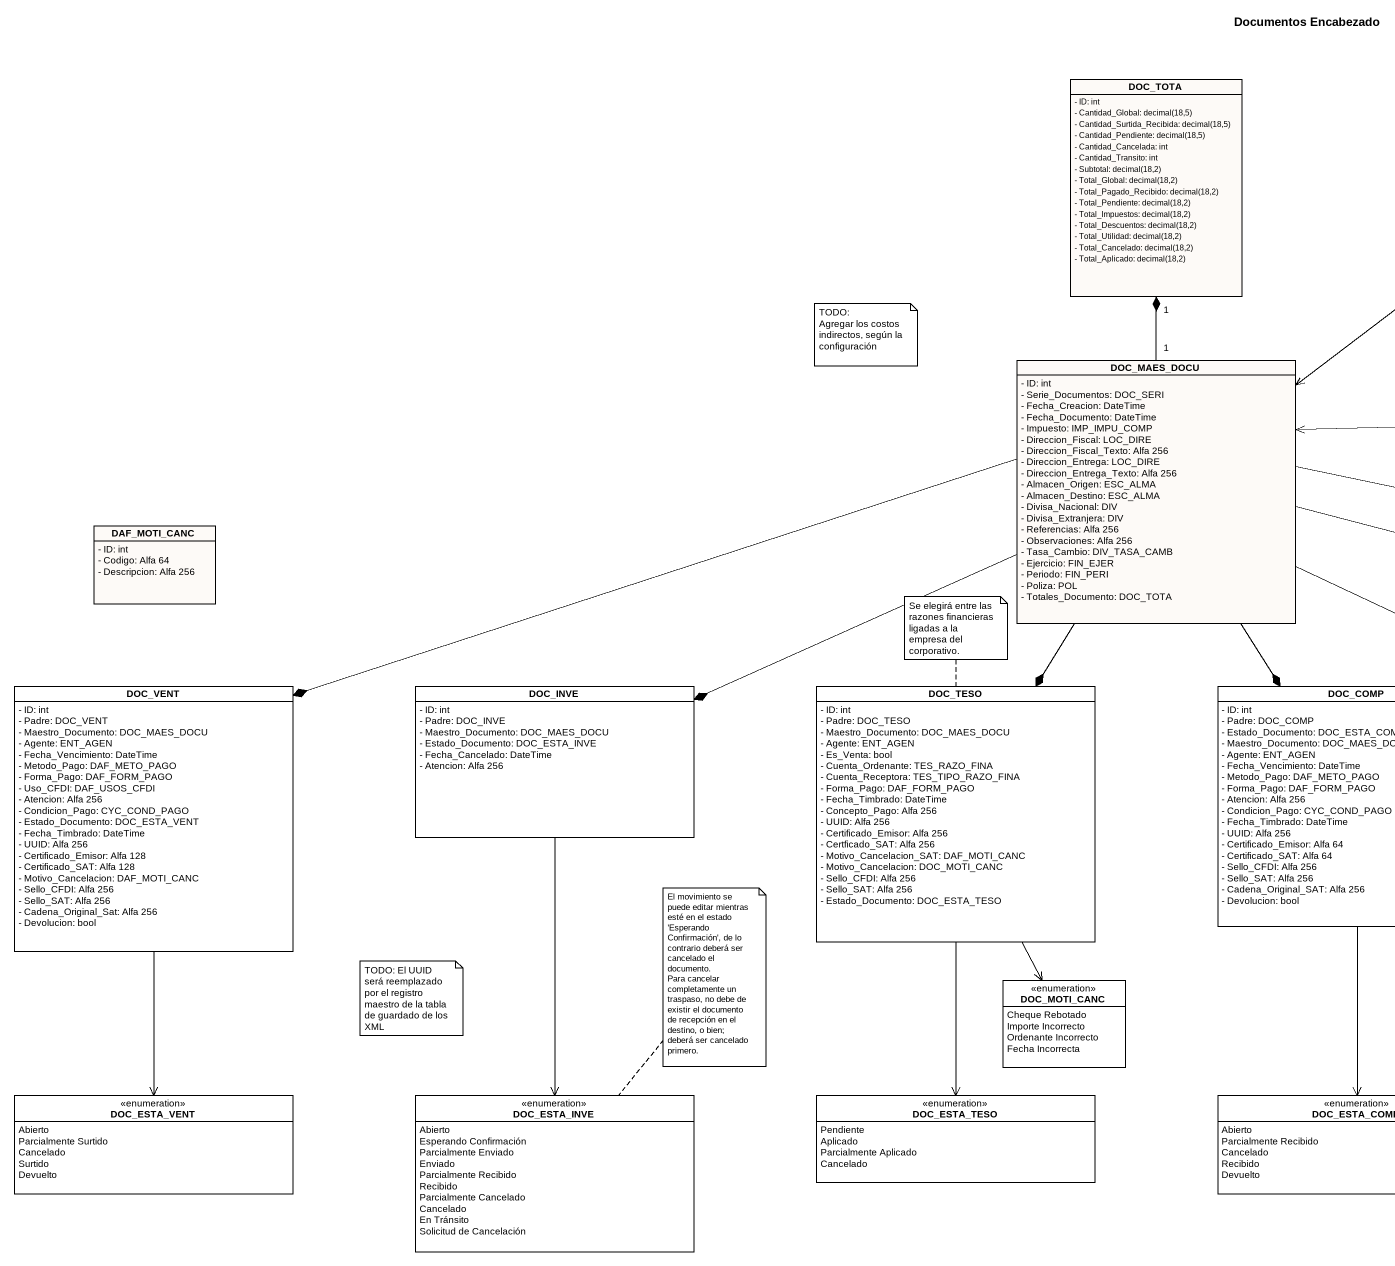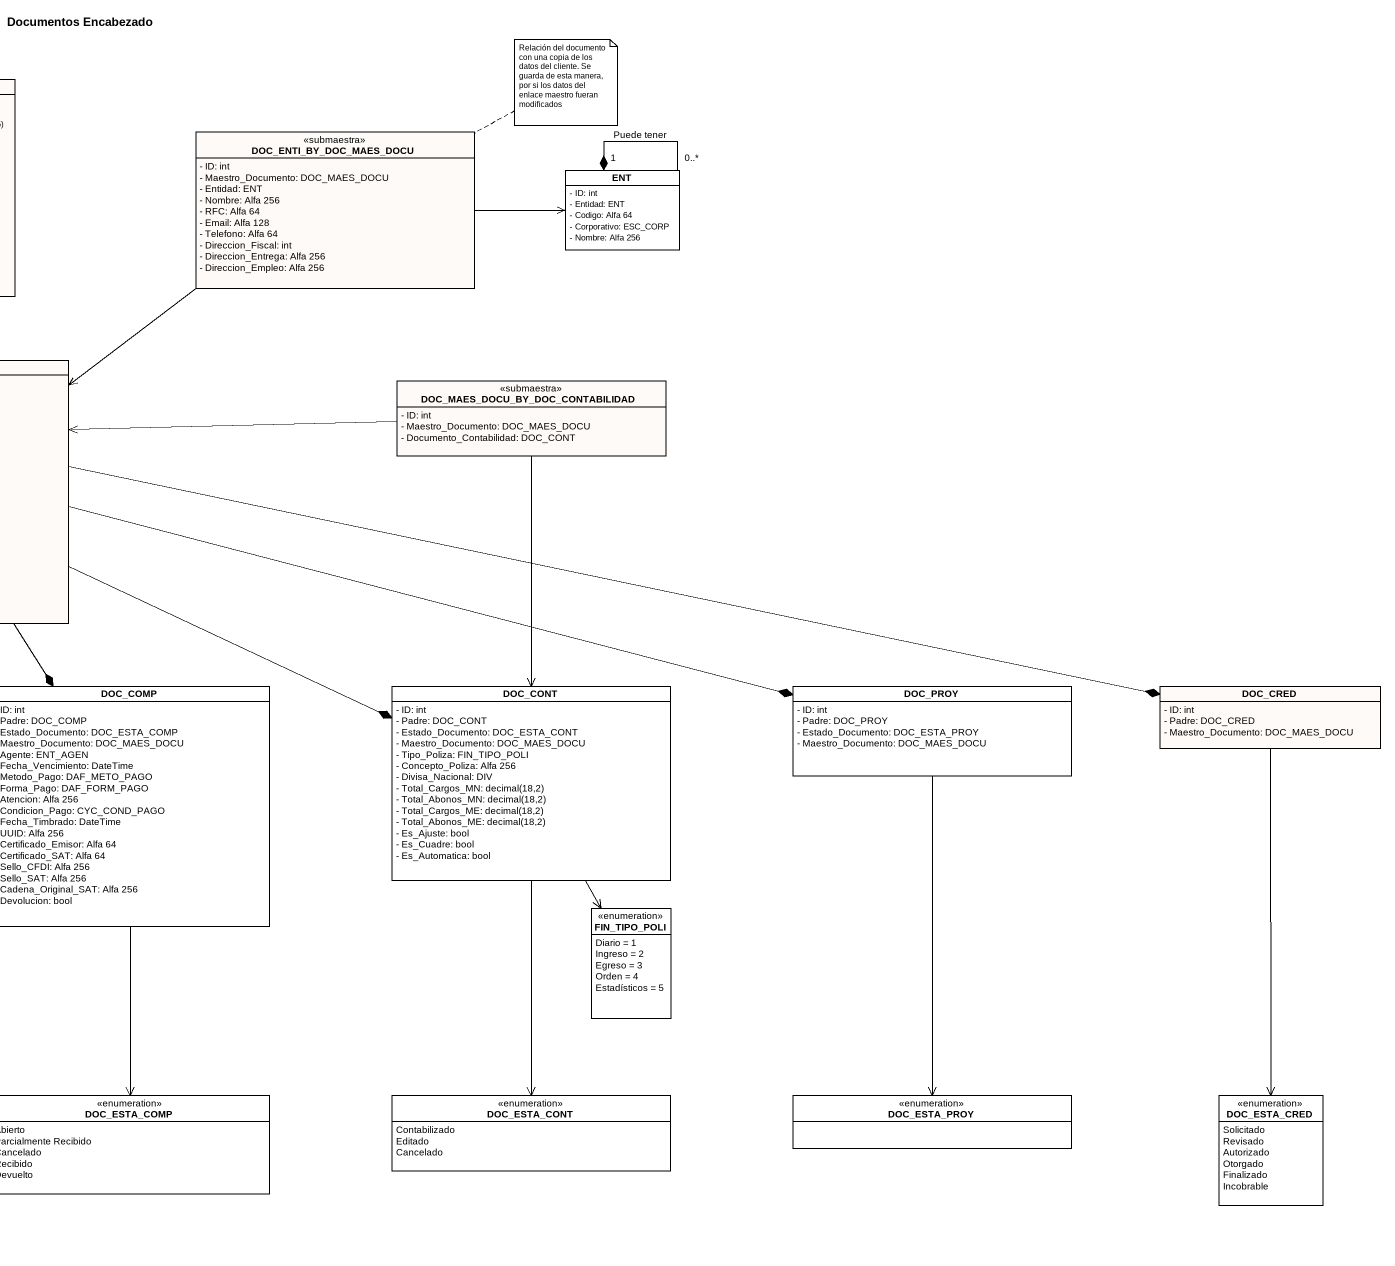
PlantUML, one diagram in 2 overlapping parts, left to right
@startuml
title Documentos Encabezado
hide circle
hide empty members
skinparam classAttributeIconSize 0
class DOC_TOTA #FDFAF7 {
  - ID: int
  {field} - Cantidad_Global: decimal(18,5)
  {field} - Cantidad_Surtida_Recibida: decimal(18,5)
  {field} - Cantidad_Pendiente: decimal(18,5)
  - Cantidad_Cancelada: int
  - Cantidad_Transito: int
  {field} - Subtotal: decimal(18,2)
  {field} - Total_Global: decimal(18,2)
  {field} - Total_Pagado_Recibido: decimal(18,2)
  {field} - Total_Pendiente: decimal(18,2)
  {field} - Total_Impuestos: decimal(18,2)
  {field} - Total_Descuentos: decimal(18,2)
  {field} - Total_Utilidad: decimal(18,2)
  {field} - Total_Cancelado: decimal(18,2)
  {field} - Total_Aplicado: decimal(18,2)
}
class DOC_ENTI_BY_DOC_MAES_DOCU <<submaestra>> #FDFAF7 {
  - ID: int
  - Maestro_Documento: DOC_MAES_DOCU
  - Entidad: ENT
  - Nombre: Alfa 256
  - RFC: Alfa 64
  - Email: Alfa 128
  - Telefono: Alfa 64
  - Direccion_Fiscal: int
  - Direccion_Entrega: Alfa 256
  - Direccion_Empleo: Alfa 256
}
class ENT {
  - ID: int
  - Entidad: ENT
  - Codigo: Alfa 64
  - Corporativo: ESC_CORP
  - Nombre: Alfa 256
}
class DOC_MAES_DOCU #FDFAF7 {
  - ID: int
  - Serie_Documentos: DOC_SERI
  - Fecha_Creacion: DateTime
  - Fecha_Documento: DateTime
  - Impuesto: IMP_IMPU_COMP
  - Direccion_Fiscal: LOC_DIRE
  - Direccion_Fiscal_Texto: Alfa 256
  - Direccion_Entrega: LOC_DIRE
  - Direccion_Entrega_Texto: Alfa 256
  - Almacen_Origen: ESC_ALMA
  - Almacen_Destino: ESC_ALMA
  - Divisa_Nacional: DIV
  - Divisa_Extranjera: DIV
  - Referencias: Alfa 256
  - Observaciones: Alfa 256
  - Tasa_Cambio: DIV_TASA_CAMB
  - Ejercicio: FIN_EJER
  - Periodo: FIN_PERI
  - Poliza: POL
  - Totales_Documento: DOC_TOTA
}
class "DOC_MAES_DOCU_BY_DOC_CONTABILIDAD" as DOC_MAES_DOCU_BY_DOC <<submaestra>> #FDFAF7 {
  - ID: int
  - Maestro_Documento: DOC_MAES_DOCU
  - Documento_Contabilidad: DOC_CONT
}
class DAF_MOTI_CANC #FDFAF7 {
  - ID: int
  - Codigo: Alfa 64
  - Descripcion: Alfa 256
}
class DOC_VENT {
  - ID: int
  - Padre: DOC_VENT
  - Maestro_Documento: DOC_MAES_DOCU
  - Agente: ENT_AGEN
  - Fecha_Vencimiento: DateTime
  - Metodo_Pago: DAF_METO_PAGO
  - Forma_Pago: DAF_FORM_PAGO
  - Uso_CFDI: DAF_USOS_CFDI
  - Atencion: Alfa 256
  - Condicion_Pago: CYC_COND_PAGO
  - Estado_Documento: DOC_ESTA_VENT
  - Fecha_Timbrado: DateTime
  - UUID: Alfa 256
  - Certificado_Emisor: Alfa 128
  - Certificado_SAT: Alfa 128
  - Motivo_Cancelacion: DAF_MOTI_CANC
  - Sello_CFDI: Alfa 256
  - Sello_SAT: Alfa 256
  - Cadena_Original_Sat: Alfa 256
  - Devolucion: bool
}
class DOC_INVE {
  - ID: int
  - Padre: DOC_INVE
  - Maestro_Documento: DOC_MAES_DOCU
  - Estado_Documento: DOC_ESTA_INVE
  - Fecha_Cancelado: DateTime
  - Atencion: Alfa 256
}
class DOC_TESO {
  - ID: int
  - Padre: DOC_TESO
  - Maestro_Documento: DOC_MAES_DOCU
  - Agente: ENT_AGEN
  - Es_Venta: bool
  - Cuenta_Ordenante: TES_RAZO_FINA
  - Cuenta_Receptora: TES_TIPO_RAZO_FINA
  - Forma_Pago: DAF_FORM_PAGO
  - Fecha_Timbrado: DateTime
  - Concepto_Pago: Alfa 256
  - UUID: Alfa 256
  - Certificado_Emisor: Alfa 256
  - Certficado_SAT: Alfa 256
  - Motivo_Cancelacion_SAT: DAF_MOTI_CANC
  - Motivo_Cancelacion: DOC_MOTI_CANC
  - Sello_CFDI: Alfa 256
  - Sello_SAT: Alfa 256
  - Estado_Documento: DOC_ESTA_TESO
}
class DOC_COMP {
  - ID: int
  - Padre: DOC_COMP
  - Estado_Documento: DOC_ESTA_COMP
  - Maestro_Documento: DOC_MAES_DOCU
  - Agente: ENT_AGEN
  - Fecha_Vencimiento: DateTime
  - Metodo_Pago: DAF_METO_PAGO
  - Forma_Pago: DAF_FORM_PAGO
  - Atencion: Alfa 256
  - Condicion_Pago: CYC_COND_PAGO
  - Fecha_Timbrado: DateTime
  - UUID: Alfa 256
  - Certificado_Emisor: Alfa 64
  - Certificado_SAT: Alfa 64
  - Sello_CFDI: Alfa 256
  - Sello_SAT: Alfa 256
  - Cadena_Original_SAT: Alfa 256
  - Devolucion: bool
}
class DOC_CONT {
  - ID: int
  - Padre: DOC_CONT
  - Estado_Documento: DOC_ESTA_CONT
  - Maestro_Documento: DOC_MAES_DOCU
  - Tipo_Poliza: FIN_TIPO_POLI
  - Concepto_Poliza: Alfa 256
  - Divisa_Nacional: DIV
  {field} - Total_Cargos_MN: decimal(18,2)
  {field} - Total_Abonos_MN: decimal(18,2)
  {field} - Total_Cargos_ME: decimal(18,2)
  {field} - Total_Abonos_ME: decimal(18,2)
  - Es_Ajuste: bool
  - Es_Cuadre: bool
  - Es_Automatica: bool
}
class DOC_PROY {
  - ID: int
  - Padre: DOC_PROY
  - Estado_Documento: DOC_ESTA_PROY
  - Maestro_Documento: DOC_MAES_DOCU
}
class DOC_CRED #FDFAF7 {
  - ID: int
  - Padre: DOC_CRED
  - Maestro_Documento: DOC_MAES_DOCU
}
enum FIN_TIPO_POLI {
  Diario = 1
  Ingreso = 2
  Egreso = 3
  Orden = 4
  Estadísticos = 5
}
enum DOC_MOTI_CANC {
  Cheque Rebotado
  Importe Incorrecto
  Ordenante Incorrecto
  Fecha Incorrecta
}
enum DOC_ESTA_VENT {
  Abierto
  Parcialmente Surtido
  Cancelado
  Surtido
  Devuelto
}
enum DOC_ESTA_INVE {
  Abierto
  Esperando Confirmación
  Parcialmente Enviado
  Enviado
  Parcialmente Recibido
  Recibido
  Parcialmente Cancelado
  Cancelado
  En Tránsito
  Solicitud de Cancelación
}
enum DOC_ESTA_TESO {
  Pendiente
  Aplicado
  Parcialmente Aplicado
  Cancelado
}
enum DOC_ESTA_COMP {
  Abierto
  Parcialmente Recibido
  Cancelado
  Recibido
  Devuelto
}
enum DOC_ESTA_CONT {
  Contabilizado
  Editado
  Cancelado
}
enum DOC_ESTA_PROY
enum DOC_ESTA_CRED {
  Solicitado
  Revisado
  Autorizado
  Otorgado
  Finalizado
  Incobrable
}
DOC_ENTI_BY_DOC_MAES_DOCU -right-> ENT
DOC_ENTI_BY_DOC_MAES_DOCU --> DOC_MAES_DOCU
ENT "0..*" --* "1" ENT : Puede tener
DOC_MAES_DOCU "1" -up-* "1" DOC_TOTA
DOC_MAES_DOCU -left-* DOC_VENT
DOC_MAES_DOCU -left-* DOC_INVE
DOC_MAES_DOCU --* DOC_TESO
DOC_MAES_DOCU --* DOC_COMP
DOC_MAES_DOCU -right-* DOC_CONT
DOC_MAES_DOCU -right-* DOC_PROY
DOC_MAES_DOCU -right-* DOC_CRED
DOC_MAES_DOCU_BY_DOC -left-> DOC_MAES_DOCU
DOC_MAES_DOCU_BY_DOC --> DOC_CONT
DOC_VENT --> DOC_ESTA_VENT
DOC_INVE --> DOC_ESTA_INVE
DOC_TESO --> DOC_MOTI_CANC
DOC_TESO --> DOC_ESTA_TESO
DOC_COMP --> DOC_ESTA_COMP
DOC_CONT --> FIN_TIPO_POLI
DOC_CONT --> DOC_ESTA_CONT
DOC_PROY --> DOC_ESTA_PROY
DOC_CRED --> DOC_ESTA_CRED
note right of DOC_ENTI_BY_DOC_MAES_DOCU : Relación del documento con una copia de los datos del cliente. Se guarda de esta manera, por si los datos del enlace maestro fueran modificados
note as N2
  TODO:
  Agregar los costos indirectos, según la configuración
end note
note top of DOC_TESO : Se elegirá entre las razones financieras ligadas a la empresa del corporativo.
note top of DOC_ESTA_INVE
  El movimiento se puede editar mientras esté en el estado 'Esperando Confirmación', de lo contrario deberá ser cancelado el documento.
  Para cancelar completamente un traspaso, no debe de existir el documento de recepción en el destino, o bien; deberá ser cancelado primero.
end note
note as N5
  TODO: El UUID será reemplazado por el registro maestro de la tabla de guardado de los XML
end note
@enduml
